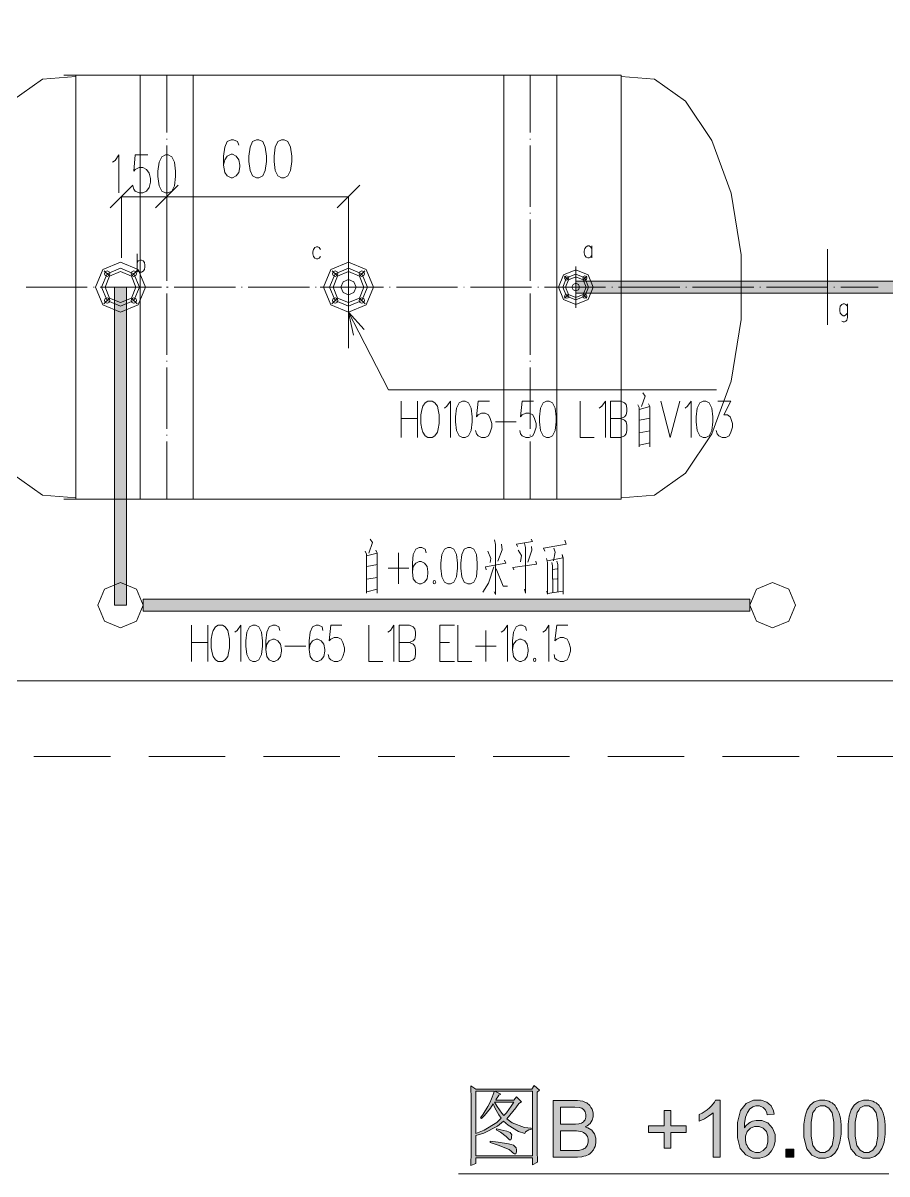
# Model space of a CAD drawing. Header units: millimetres. Extents: x 210 to 63265, y -7201 to 22496.
# Drawn here: x 49892 to 52743, y 7695 to 11495 of the extents above; entities that cross this region are included whole.
import ezdxf

# ---------------------------------------------------------------- set-up
doc = ezdxf.new("R2010")
doc.units = ezdxf.units.MM

msp = doc.modelspace()

# ---------------------------------------------------------------- hatches: boundary and pattern name
h = msp.add_hatch(color=0)
h.dxf.hatch_style = 2
h.paths.add_polyline_path([(51716.2, 10603.2), (51716.2, 10643.3), (53565.8, 10643.3), (53565.8, 10603.2)])
h = msp.add_hatch(color=0)
h.dxf.hatch_style = 2
h.paths.add_polyline_path([(50193.8, 10623.2), (50233.7, 10623.2), (50233.7, 9573.3), (50193.8, 9573.3)])
h = msp.add_hatch(color=0)
h.dxf.hatch_style = 2
h.paths.add_polyline_path([(52291.2, 9593.3), (52291.2, 9553.3), (50288.8, 9553.3), (50288.8, 9593.3)])
h = msp.add_hatch(color=0)
h.paths.add_polyline_path([(51589, 7965.2), (51589, 7775.8), (51589, 7764.3), (51589.5, 7743.8), (51590.1, 7734.6), (51573.1, 7725.5), (51573.1, 7748.4), (51386.9, 7748.4), (51386.9, 7730), (51369.7, 7723.2), (51370.2, 7734.6), (51370.8, 7758.1), (51370.8, 7770.1), (51370.8, 7942.5), (51370.8, 7952.2), (51370.2, 7974), (51369.7, 7986), (51386.9, 7975.6), (51570.8, 7975.6), (51578.8, 7987.1), (51597.1, 7972.2)])
h.paths.add_polyline_path([(51386.9, 7755.2), (51573.1, 7755.2), (51573.1, 7968.8), (51449.7, 7968.8), (51469, 7958.6), (51462.2, 7955), (51458.8, 7950), (51453.6, 7942), (51452, 7939.1), (51512.4, 7939.1), (51520.5, 7949.3), (51537.7, 7933.4), (51528.5, 7927.7), (51518.7, 7913.9), (51498.7, 7888.9), (51488.5, 7877.4), (51506.2, 7864.3), (51546.8, 7849), (51569.5, 7846.6), (51569.5, 7842), (51561.1, 7841.4), (51550.2, 7834.6), (51547.9, 7828.4), (51527.8, 7835.7), (51493.1, 7856.3), (51478.3, 7869.4), (51458.2, 7853.4), (51412.4, 7830), (51386.9, 7822.7)])
h.paths.add_polyline_path([(51386.9, 7968.8), (51386.9, 7828.4), (51413.7, 7839.7), (51455.4, 7865.4), (51470.2, 7879.7), (51462.7, 7889.9), (51449.7, 7913.4), (51443.9, 7926.6), (51434.8, 7912.3), (51415.3, 7888.3), (51405.1, 7878.7), (51401.7, 7880.8), (51410.8, 7892.8), (51426.2, 7917.7), (51432.5, 7930.5), (51438.7, 7943.4), (51446.3, 7962.6), (51447.3, 7968.8)])
h.paths.add_polyline_path([(51448.4, 7932.3), (51456.5, 7918), (51471.8, 7895.6), (51479.4, 7887.8), (51487.4, 7896.9), (51503.3, 7919.1), (51511.4, 7932.3)])
h = msp.add_hatch(color=0)
h.paths.add_polyline_path([(51641.2, 7750.6), (51641.2, 7938), (51711.6, 7938), (51722.5, 7938), (51739.6, 7935.2), (51746.1, 7932.3), (51752.7, 7929.5), (51762.7, 7920.7), (51766.5, 7914.8), (51770.2, 7908.9), (51773.8, 7896.5), (51773.8, 7890.1), (51773.8, 7884), (51770.6, 7872.7), (51767.4, 7867.4), (51764, 7862.2), (51754.3, 7853.6), (51747.7, 7850.4), (51756.1, 7847.9), (51769.2, 7839.3), (51773.6, 7833.4), (51778.3, 7827.3), (51782.8, 7813.2), (51782.8, 7804.9), (51782.8, 7798.3), (51780.1, 7786.2), (51777.2, 7780.4), (51774.5, 7774.7), (51767.5, 7766.1), (51763.4, 7762.9), (51759.5, 7759.9), (51749.1, 7755.2), (51743, 7753.8), (51736.8, 7752.2), (51721.8, 7750.6), (51712.8, 7750.6)])
h.paths.add_polyline_path([(51665.9, 7772.7), (51712.8, 7772.7), (51718.9, 7772.7), (51727.3, 7773.1), (51729.8, 7773.6), (51734.1, 7774.4), (51741.3, 7776.9), (51744.1, 7778.7), (51747, 7780.4), (51751.8, 7785.8), (51753.6, 7789.2), (51755.4, 7792.6), (51757.4, 7800.5), (51757.4, 7804.9), (51757.4, 7810.1), (51754.7, 7819.3), (51752, 7823.2), (51749.1, 7827.1), (51741.8, 7832.5), (51737, 7834.1), (51732.1, 7835.7), (51718.4, 7837.2), (51709.4, 7837.2), (51665.9, 7837.2)])
h.paths.add_polyline_path([(51665.9, 7859.3), (51706.7, 7859.3), (51715, 7859.3), (51726.8, 7860.4), (51730.3, 7861.5), (51735.2, 7862.9), (51742.3, 7867.6), (51744.6, 7870.8), (51747, 7874.2), (51749.5, 7882.2), (51749.5, 7887.2), (51749.5, 7891.9), (51747.2, 7900.1), (51745, 7903.7), (51742.7, 7907.1), (51736.2, 7912.1), (51732.1, 7913.4), (51728, 7914.6), (51713.7, 7915.9), (51703.5, 7915.9), (51665.9, 7915.9)])
h = msp.add_hatch(color=0)
h.dxf.hatch_style = 2
h.paths.add_polyline_path([(52007.8, 7780.8), (52007.8, 7832.1), (51956.8, 7832.1), (51956.8, 7853.8), (52007.8, 7853.8), (52007.8, 7904.8), (52029.6, 7904.8), (52029.6, 7853.8), (52080.6, 7853.8), (52080.6, 7832.1), (52029.6, 7832.1), (52029.6, 7780.8)])
h = msp.add_hatch(color=0)
h.dxf.hatch_style = 2
h.paths.add_polyline_path([(52192.4, 7750.6), (52169.3, 7750.6), (52169.3, 7897.3), (52165.2, 7893.3), (52154.3, 7885.5), (52147.7, 7881.3), (52140.9, 7877.4), (52128.9, 7871.5), (52123.5, 7869.5), (52123.5, 7891.7), (52133.2, 7896.4), (52150, 7907.3), (52157.2, 7913.7), (52164.3, 7920.2), (52174.5, 7932.7), (52177.6, 7938.8), (52192.4, 7938.8)])
h = msp.add_hatch(color=0)
h.paths.add_polyline_path([(52370.8, 7892.1), (52347.9, 7890.3), (52346.4, 7897.1), (52342, 7906.9), (52339.1, 7910), (52334.5, 7915), (52323, 7919.8), (52316.2, 7919.8), (52310.7, 7919.8), (52300.8, 7916.8), (52296.7, 7913.7), (52291.3, 7909.8), (52282.8, 7898.3), (52279.5, 7890.6), (52276.5, 7883.1), (52273.3, 7861.5), (52273.1, 7847.3), (52277.2, 7853.6), (52287.4, 7863.1), (52293.5, 7866.1), (52299.4, 7869.2), (52312.1, 7872.2), (52318.7, 7872.2), (52330.2, 7872.2), (52349.8, 7863.8), (52357.9, 7855.4), (52366.1, 7846.8), (52374.2, 7825), (52374.2, 7811.6), (52374.2, 7802.6), (52370.4, 7786.3), (52366.5, 7778.7), (52362.7, 7771.1), (52352.2, 7759.5), (52345.6, 7755.4), (52338.9, 7751.5), (52323.9, 7747.3), (52315.3, 7747.3), (52301, 7747.3), (52277.6, 7757.9), (52268.4, 7768.6), (52259.3, 7779.2), (52250.2, 7814.1), (52250.2, 7838.4), (52250.2, 7865.4), (52260.2, 7905), (52270.2, 7917.3), (52279, 7928), (52302.6, 7938.8), (52317.5, 7938.8), (52328.6, 7938.8), (52346.8, 7932.7), (52353.8, 7926.4), (52360.9, 7920.2), (52369.3, 7903.2)])
h.paths.add_polyline_path([(52276.7, 7811.4), (52276.7, 7805.5), (52279.2, 7794), (52281.7, 7788.7), (52284.2, 7783.1), (52291.3, 7774.9), (52295.8, 7772), (52300.3, 7769.2), (52310, 7766.3), (52315, 7766.3), (52322.3, 7766.3), (52334.8, 7772.2), (52340, 7778.1), (52345.4, 7784), (52350.6, 7799.9), (52350.6, 7810.1), (52350.6, 7819.8), (52345.4, 7835.2), (52340.2, 7840.7), (52335, 7846.5), (52321.9, 7852), (52314.1, 7852), (52306.2, 7852), (52293, 7846.5), (52287.6, 7840.7), (52282, 7835.2), (52276.7, 7820.5)])
h = msp.add_hatch(color=0)
h.paths.add_polyline_path([(52469.5, 7843.1), (52469.5, 7859.7), (52472.9, 7886.5), (52476.3, 7896.5), (52479.9, 7906.7), (52489.9, 7922.5), (52496.7, 7927.8), (52503.5, 7933.4), (52520.3, 7938.8), (52530.5, 7938.8), (52538.2, 7938.8), (52551.5, 7935.7), (52557, 7932.7), (52562.7, 7929.6), (52572.2, 7920.9), (52575.8, 7915.1), (52579.5, 7909.4), (52585.3, 7895.6), (52587.4, 7887.4), (52589.6, 7879.2), (52591.7, 7857), (52591.7, 7843.1), (52591.7, 7826.6), (52588.3, 7799.9), (52584.9, 7789.7), (52581.5, 7779.5), (52571.3, 7764), (52564.7, 7758.4), (52557.9, 7752.9), (52540.9, 7747.3), (52530.5, 7747.3), (52517.1, 7747.3), (52495.8, 7757), (52488.1, 7766.7), (52478.8, 7778.5), (52469.5, 7816.6)])
h.paths.add_polyline_path([(52493.1, 7843.1), (52493.1, 7820), (52498.5, 7789.2), (52504.1, 7781.5), (52509.4, 7774), (52522.7, 7766.3), (52530.5, 7766.3), (52538.6, 7766.3), (52551.8, 7774), (52557.2, 7781.7), (52562.6, 7789.2), (52567.9, 7820), (52567.9, 7843.1), (52567.9, 7866.1), (52562.6, 7896.9), (52557.2, 7904.4), (52551.8, 7912.1), (52538.4, 7919.6), (52530.3, 7919.6), (52522.5, 7919.6), (52509.8, 7913), (52504.9, 7906.2), (52499, 7897.8), (52493.1, 7866.1)])
h = msp.add_hatch(color=0)
h.paths.add_polyline_path([(52615.1, 7843.1), (52615.1, 7859.7), (52618.5, 7886.5), (52621.9, 7896.5), (52625.3, 7906.7), (52635.5, 7922.5), (52642.2, 7927.8), (52649, 7933.4), (52666, 7938.8), (52676.1, 7938.8), (52683.7, 7938.8), (52696.9, 7935.7), (52702.6, 7932.7), (52708.3, 7929.6), (52717.7, 7920.9), (52721.4, 7915.1), (52725, 7909.4), (52730.7, 7895.6), (52732.9, 7887.4), (52735, 7879.2), (52737.2, 7857), (52737.2, 7843.1), (52737.2, 7826.6), (52733.8, 7799.9), (52730.4, 7789.7), (52727, 7779.5), (52716.8, 7764), (52710.1, 7758.4), (52703.3, 7752.9), (52686.3, 7747.3), (52676.1, 7747.3), (52662.6, 7747.3), (52641.3, 7757), (52633.6, 7766.7), (52624.3, 7778.5), (52615.1, 7816.6)])
h.paths.add_polyline_path([(52638.8, 7843.1), (52638.8, 7820), (52644.1, 7789.2), (52649.5, 7781.5), (52654.9, 7774), (52668.1, 7766.3), (52676.1, 7766.3), (52684, 7766.3), (52697.3, 7774), (52702.6, 7781.7), (52708.2, 7789.2), (52713.5, 7820), (52713.5, 7843.1), (52713.5, 7866.1), (52708.2, 7896.9), (52702.8, 7904.4), (52697.3, 7912.1), (52683.8, 7919.6), (52675.8, 7919.6), (52667.9, 7919.6), (52655.2, 7913), (52650.6, 7906.2), (52644.7, 7897.8), (52638.8, 7866.1)])
h = msp.add_hatch(color=0)
h.dxf.hatch_style = 2
h.paths.add_polyline_path([(51455.4, 7844.3), (51469, 7841.4), (51488.5, 7836.3), (51494.2, 7833.9), (51499.9, 7831.8), (51505.1, 7824.1), (51504.4, 7818.5), (51503.9, 7813.2), (51501.5, 7807.8), (51499.9, 7807.8), (51498.1, 7807.8), (51494.2, 7810.7), (51491.9, 7813.5), (51486.1, 7819.1), (51467.4, 7832.9), (51454.1, 7840.9)])
h = msp.add_hatch(color=0)
h.dxf.hatch_style = 2
h.paths.add_polyline_path([(51433.6, 7803.2), (51459.9, 7800.3), (51494.6, 7794.9), (51502.8, 7792.2), (51511, 7789.7), (51520, 7781), (51520.5, 7774.5), (51521, 7768.3), (51518.7, 7762), (51515.8, 7762), (51514.2, 7762), (51508.5, 7765.4), (51504.4, 7768.8), (51496, 7775.8), (51460.6, 7790.6), (51433.6, 7798.5)])
h = msp.add_hatch(color=0)
h.dxf.hatch_style = 2
h.paths.add_polyline_path([(52409.8, 7750.6), (52409.8, 7776.9), (52436.1, 7776.9), (52436.1, 7750.6)])

# ---------------------------------------------------------------- linework, layer by layer
at = {"color": 0, "lineweight": 0}
for points in [[(53166.1, 11923.1), (48766.6, 11923.1), (48766.6, 9323.4), (53166.1, 9323.4)], [(50662.2, 11109.3), (50649.6, 11103.4), (50641.4, 11085.5), (50637.1, 11055.8), (50637.1, 11037.9), (50641.4, 11008.2), (50649.6, 10990.3), (50662.2, 10984.4), (50670.6, 10984.4), (50683.1, 10990.3), (50691.3, 11008.2), (50695.4, 11037.9), (50695.4, 11055.8), (50691.3, 11085.5), (50683.1, 11103.4), (50670.6, 11109.3)], [(50745.5, 11109.3), (50733, 11103.4), (50724.6, 11085.5), (50720.5, 11055.8), (50720.5, 11037.9), (50724.6, 11008.2), (50733, 10990.3), (50745.5, 10984.4), (50753.8, 10984.4), (50766.3, 10990.3), (50774.7, 11008.2), (50778.8, 11037.9), (50778.8, 11055.8), (50774.7, 11085.5), (50766.3, 11103.4), (50753.8, 11109.3)], [(50362.3, 11059.4), (50349.8, 11053.5), (50341.6, 11035.6), (50337.5, 11005.7), (50337.5, 10988), (50341.6, 10958.1), (50349.8, 10940.2), (50362.3, 10934.3), (50370.7, 10934.3), (50383.3, 10940.2), (50391.5, 10958.1), (50395.8, 10988), (50395.8, 11005.7), (50391.5, 11035.6), (50383.3, 11053.5), (50370.7, 11059.4)], [(50131.2, 10623.2), (50155.4, 10681.6), (50213.7, 10705.7), (50272, 10681.6), (50296.3, 10623.2), (50272, 10564.9), (50213.7, 10540.8), (50155.4, 10564.9)], [(50151.2, 10623.2), (50169.5, 10667.4), (50213.7, 10685.7), (50257.9, 10667.4), (50276.3, 10623.2), (50257.9, 10579), (50213.7, 10560.6), (50169.5, 10579)], [(50883.8, 10623.2), (50908, 10681.6), (50966.3, 10705.7), (51024.6, 10681.6), (51048.8, 10623.2), (51024.6, 10564.9), (50966.3, 10540.8), (50908, 10564.9)], [(50903.9, 10623.2), (50922.1, 10667.4), (50966.3, 10685.7), (51010.5, 10667.4), (51028.9, 10623.2), (51010.5, 10579), (50966.3, 10560.6), (50922.1, 10579)], [(51658.8, 10623.2), (51675.6, 10663.8), (51716.2, 10680.7), (51757, 10663.8), (51773.8, 10623.2), (51757, 10582.6), (51716.2, 10565.6), (51675.6, 10582.6)], [(50160.5, 10667.4), (50163.2, 10673.7), (50169.5, 10676.4), (50175.9, 10673.7), (50178.6, 10667.4), (50175.9, 10661), (50169.5, 10658.3), (50163.2, 10661)], [(50162.7, 10623.2), (50177.7, 10659.2), (50213.7, 10674.2), (50249.8, 10659.2), (50264.7, 10623.2), (50249.8, 10587.1), (50213.7, 10572.3), (50177.7, 10587.1)], [(50248.9, 10667.4), (50251.6, 10673.7), (50257.9, 10676.4), (50264.3, 10673.7), (50267, 10667.4), (50264.3, 10661), (50257.9, 10658.3), (50251.6, 10661)], [(50913.2, 10667.4), (50915.8, 10673.7), (50922.1, 10676.4), (50928.5, 10673.7), (50931.2, 10667.4), (50928.5, 10661), (50922.1, 10658.3), (50915.8, 10661)], [(50915.3, 10623.2), (50930.3, 10659.2), (50966.3, 10674.2), (51002.4, 10659.2), (51017.3, 10623.2), (51002.4, 10587.1), (50966.3, 10572.3), (50930.3, 10587.1)], [(50941.4, 10623.2), (50948.6, 10640.9), (50966.3, 10648.3), (50984, 10640.9), (50991.3, 10623.2), (50984, 10605.5), (50966.3, 10598.2), (50948.6, 10605.5)], [(51001.5, 10667.4), (51004.2, 10673.7), (51010.5, 10676.4), (51016.9, 10673.7), (51019.6, 10667.4), (51016.9, 10661), (51010.5, 10658.3), (51004.2, 10661)], [(51673.8, 10623.2), (51686.2, 10653.3), (51716.2, 10665.6), (51746.3, 10653.3), (51758.8, 10623.2), (51746.3, 10593.2), (51716.2, 10580.7), (51686.2, 10593.2)], [(51679.2, 10653.3), (51681.3, 10658.1), (51686.2, 10660.3), (51691.2, 10658.1), (51693.1, 10653.3), (51691.2, 10648.3), (51686.2, 10646.3), (51681.3, 10648.3)], [(51682.2, 10623.2), (51692.2, 10647.2), (51716.2, 10657.2), (51740.4, 10647.2), (51750.2, 10623.2), (51740.4, 10599.1), (51716.2, 10589.2), (51692.2, 10599.1)], [(51716.2, 10603.2), (51716.2, 10643.3), (53565.8, 10643.3), (53565.8, 10603.2)], [(51739.3, 10653.3), (51741.4, 10658.1), (51746.3, 10660.3), (51751.3, 10658.1), (51753.2, 10653.3), (51751.3, 10648.3), (51746.3, 10646.3), (51741.4, 10648.3)], [(50193.8, 10623.2), (50233.7, 10623.2), (50233.7, 9573.3), (50193.8, 9573.3)], [(51703.7, 10623.2), (51707.4, 10632), (51716.2, 10635.8), (51725.2, 10632), (51728.7, 10623.2), (51725.2, 10614.3), (51716.2, 10610.7), (51707.4, 10614.3)], [(50160.5, 10579), (50163.2, 10585.3), (50169.5, 10588), (50175.9, 10585.3), (50178.6, 10579), (50175.9, 10572.6), (50169.5, 10569.9), (50163.2, 10572.6)], [(50248.9, 10579), (50251.6, 10585.3), (50257.9, 10588), (50264.3, 10585.3), (50267, 10579), (50264.3, 10572.6), (50257.9, 10569.9), (50251.6, 10572.6)], [(50913.2, 10579), (50915.8, 10585.3), (50922.1, 10588), (50928.5, 10585.3), (50931.2, 10579), (50928.5, 10572.6), (50922.1, 10569.9), (50915.8, 10572.6)], [(51001.5, 10579), (51004.2, 10585.3), (51010.5, 10588), (51016.9, 10585.3), (51019.6, 10579), (51016.9, 10572.6), (51010.5, 10569.9), (51004.2, 10572.6)], [(51679.2, 10593.2), (51681.3, 10598), (51686.2, 10600.2), (51691.2, 10598), (51693.1, 10593.2), (51691.2, 10588.2), (51686.2, 10586.2), (51681.3, 10588.2)], [(51739.3, 10593.2), (51741.4, 10598), (51746.3, 10600.2), (51751.3, 10598), (51753.2, 10593.2), (51751.3, 10588.2), (51746.3, 10586.2), (51741.4, 10588.2)], [(51205.5, 10172.4), (51205.5, 10201), (51208.3, 10218.2), (51211.2, 10229.7), (51219.8, 10241.1), (51228.4, 10246.8), (51242.7, 10246.8), (51251.3, 10241.1), (51259.8, 10229.7), (51262.7, 10218.2), (51265.6, 10201), (51265.6, 10172.4), (51262.7, 10155.4), (51259.8, 10144), (51251.3, 10132.5), (51242.7, 10126.8), (51228.4, 10126.8), (51219.8, 10132.5), (51211.2, 10144), (51208.3, 10155.4)], [(51319.8, 10178.1), (51319.8, 10195.3), (51322.6, 10223.9), (51331.2, 10241.1), (51342.7, 10246.8), (51351.3, 10246.8), (51362.7, 10241.1), (51371.3, 10223.9), (51374.2, 10195.3), (51374.2, 10178.1), (51371.3, 10149.7), (51362.7, 10132.5), (51351.3, 10126.8), (51342.7, 10126.8), (51331.2, 10132.5), (51322.6, 10149.7)], [(51596.9, 10178.1), (51596.9, 10195.3), (51599.7, 10223.9), (51608.3, 10241.1), (51619.8, 10246.8), (51628.4, 10246.8), (51639.8, 10241.1), (51648.4, 10223.9), (51651.3, 10195.3), (51651.3, 10178.1), (51648.4, 10149.7), (51639.8, 10132.5), (51628.4, 10126.8), (51619.8, 10126.8), (51608.3, 10132.5), (51599.7, 10149.7)], [(52114.1, 10178.1), (52114.1, 10195.3), (52116.9, 10223.9), (52125.5, 10241.1), (52137, 10246.8), (52145.4, 10246.8), (52156.8, 10241.1), (52165.4, 10223.9), (52168.3, 10195.3), (52168.3, 10178.1), (52165.4, 10149.7), (52156.8, 10132.5), (52145.4, 10126.8), (52137, 10126.8), (52125.5, 10132.5), (52116.9, 10149.7)], [(51271.3, 9694.8), (51271.3, 9711.8), (51274.2, 9740.4), (51282.7, 9757.6), (51294.2, 9763.3), (51302.8, 9763.3), (51314.1, 9757.6), (51322.6, 9740.4), (51325.5, 9711.8), (51325.5, 9694.8), (51322.6, 9666.2), (51314.1, 9649), (51302.8, 9643.3), (51294.2, 9643.3), (51282.7, 9649), (51274.2, 9666.2)], [(51337, 9694.8), (51337, 9711.8), (51339.8, 9740.4), (51348.4, 9757.6), (51359.9, 9763.3), (51368.4, 9763.3), (51379.9, 9757.6), (51388.5, 9740.4), (51391.3, 9711.8), (51391.3, 9694.8), (51388.5, 9666.2), (51379.9, 9649), (51368.4, 9643.3), (51359.9, 9643.3), (51348.4, 9649), (51339.8, 9666.2)], [(51245.5, 9649), (51247.3, 9644.9), (51249.8, 9643.3), (51252.5, 9644.9), (51254.1, 9649), (51252.5, 9653.3), (51249.8, 9654.9), (51247.3, 9653.3)], [(50138.7, 9573.3), (50160.7, 9626.3), (50213.7, 9648.3), (50266.8, 9626.3), (50288.8, 9573.3), (50266.8, 9520.2), (50213.7, 9498.4), (50160.7, 9520.2)], [(52291.2, 9573.3), (52313.2, 9626.3), (52366.1, 9648.3), (52419.3, 9626.3), (52441.3, 9573.3), (52419.3, 9520.2), (52366.1, 9498.4), (52313.2, 9520.2)], [(52291.2, 9593.3), (52291.2, 9553.3), (50288.8, 9553.3), (50288.8, 9593.3)], [(50513.5, 9432.5), (50513.5, 9461.1), (50516.4, 9478.3), (50519.2, 9489.8), (50527.8, 9501.2), (50536.4, 9506.9), (50550.7, 9506.9), (50559.1, 9501.2), (50567.7, 9489.8), (50570.6, 9478.3), (50573.4, 9461.1), (50573.4, 9432.5), (50570.6, 9415.5), (50567.7, 9404.1), (50559.1, 9392.6), (50550.7, 9386.9), (50536.4, 9386.9), (50527.8, 9392.6), (50519.2, 9404.1), (50516.4, 9415.5)], [(50627.8, 9438.2), (50627.8, 9455.4), (50630.7, 9484), (50639.3, 9501.2), (50650.7, 9506.9), (50659.1, 9506.9), (50670.6, 9501.2), (50679.2, 9484), (50682, 9455.4), (50682, 9438.2), (50679.2, 9409.8), (50670.6, 9392.6), (50659.1, 9386.9), (50650.7, 9386.9), (50639.3, 9392.6), (50630.7, 9409.8)], [(51576.3, 9392.6), (51577.9, 9388.3), (51580.6, 9386.7), (51583.1, 9388.3), (51584.9, 9392.6), (51583.1, 9396.7), (51580.6, 9398.4), (51577.9, 9396.7)], [(51589, 7965.2), (51589, 7775.8), (51589, 7764.3), (51589.5, 7743.8), (51590.1, 7734.6), (51573.1, 7725.5), (51573.1, 7748.4), (51386.9, 7748.4), (51386.9, 7730), (51369.7, 7723.2), (51370.2, 7734.6), (51370.8, 7758.1), (51370.8, 7770.1), (51370.8, 7942.5), (51370.8, 7952.2), (51370.2, 7974), (51369.7, 7986), (51386.9, 7975.6), (51570.8, 7975.6), (51578.8, 7987.1), (51597.1, 7972.2)], [(51386.9, 7755.2), (51573.1, 7755.2), (51573.1, 7968.8), (51449.7, 7968.8), (51469, 7958.6), (51462.2, 7955), (51458.8, 7950), (51453.6, 7942), (51452, 7939.1), (51512.4, 7939.1), (51520.5, 7949.3), (51537.7, 7933.4), (51528.5, 7927.7), (51518.7, 7913.9), (51498.7, 7888.9), (51488.5, 7877.4), (51506.2, 7864.3), (51546.8, 7849), (51569.5, 7846.6), (51569.5, 7842), (51561.1, 7841.4), (51550.2, 7834.6), (51547.9, 7828.4), (51527.8, 7835.7), (51493.1, 7856.3), (51478.3, 7869.4), (51458.2, 7853.4), (51412.4, 7830), (51386.9, 7822.7)], [(51386.9, 7968.8), (51386.9, 7828.4), (51413.7, 7839.7), (51455.4, 7865.4), (51470.2, 7879.7), (51462.7, 7889.9), (51449.7, 7913.4), (51443.9, 7926.6), (51434.8, 7912.3), (51415.3, 7888.3), (51405.1, 7878.7), (51401.7, 7880.8), (51410.8, 7892.8), (51426.2, 7917.7), (51432.5, 7930.5), (51438.7, 7943.4), (51446.3, 7962.6), (51447.3, 7968.8)], [(51448.4, 7932.3), (51456.5, 7918), (51471.8, 7895.6), (51479.4, 7887.8), (51487.4, 7896.9), (51503.3, 7919.1), (51511.4, 7932.3)], [(51641.2, 7750.6), (51641.2, 7938), (51711.6, 7938), (51722.5, 7938), (51739.6, 7935.2), (51746.1, 7932.3), (51752.7, 7929.5), (51762.7, 7920.7), (51766.5, 7914.8), (51770.2, 7908.9), (51773.8, 7896.5), (51773.8, 7890.1), (51773.8, 7884), (51770.6, 7872.7), (51767.4, 7867.4), (51764, 7862.2), (51754.3, 7853.6), (51747.7, 7850.4), (51756.1, 7847.9), (51769.2, 7839.3), (51773.6, 7833.4), (51778.3, 7827.3), (51782.8, 7813.2), (51782.8, 7804.9), (51782.8, 7798.3), (51780.1, 7786.2), (51777.2, 7780.4), (51774.5, 7774.7), (51767.5, 7766.1), (51763.4, 7762.9), (51759.5, 7759.9), (51749.1, 7755.2), (51743, 7753.8), (51736.8, 7752.2), (51721.8, 7750.6), (51712.8, 7750.6)], [(51665.9, 7859.3), (51706.7, 7859.3), (51715, 7859.3), (51726.8, 7860.4), (51730.3, 7861.5), (51735.2, 7862.9), (51742.3, 7867.6), (51744.6, 7870.8), (51747, 7874.2), (51749.5, 7882.2), (51749.5, 7887.2), (51749.5, 7891.9), (51747.2, 7900.1), (51745, 7903.7), (51742.7, 7907.1), (51736.2, 7912.1), (51732.1, 7913.4), (51728, 7914.6), (51713.7, 7915.9), (51703.5, 7915.9), (51665.9, 7915.9)], [(52007.8, 7780.8), (52007.8, 7832.1), (51956.8, 7832.1), (51956.8, 7853.8), (52007.8, 7853.8), (52007.8, 7904.8), (52029.6, 7904.8), (52029.6, 7853.8), (52080.6, 7853.8), (52080.6, 7832.1), (52029.6, 7832.1), (52029.6, 7780.8)], [(52192.4, 7750.6), (52169.3, 7750.6), (52169.3, 7897.3), (52165.2, 7893.3), (52154.3, 7885.5), (52147.7, 7881.3), (52140.9, 7877.4), (52128.9, 7871.5), (52123.5, 7869.5), (52123.5, 7891.7), (52133.2, 7896.4), (52150, 7907.3), (52157.2, 7913.7), (52164.3, 7920.2), (52174.5, 7932.7), (52177.6, 7938.8), (52192.4, 7938.8)], [(52370.8, 7892.1), (52347.9, 7890.3), (52346.4, 7897.1), (52342, 7906.9), (52339.1, 7910), (52334.5, 7915), (52323, 7919.8), (52316.2, 7919.8), (52310.7, 7919.8), (52300.8, 7916.8), (52296.7, 7913.7), (52291.3, 7909.8), (52282.8, 7898.3), (52279.5, 7890.6), (52276.5, 7883.1), (52273.3, 7861.5), (52273.1, 7847.3), (52277.2, 7853.6), (52287.4, 7863.1), (52293.5, 7866.1), (52299.4, 7869.2), (52312.1, 7872.2), (52318.7, 7872.2), (52330.2, 7872.2), (52349.8, 7863.8), (52357.9, 7855.4), (52366.1, 7846.8), (52374.2, 7825), (52374.2, 7811.6), (52374.2, 7802.6), (52370.4, 7786.3), (52366.5, 7778.7), (52362.7, 7771.1), (52352.2, 7759.5), (52345.6, 7755.4), (52338.9, 7751.5), (52323.9, 7747.3), (52315.3, 7747.3), (52301, 7747.3), (52277.6, 7757.9), (52268.4, 7768.6), (52259.3, 7779.2), (52250.2, 7814.1), (52250.2, 7838.4), (52250.2, 7865.4), (52260.2, 7905), (52270.2, 7917.3), (52279, 7928), (52302.6, 7938.8), (52317.5, 7938.8), (52328.6, 7938.8), (52346.8, 7932.7), (52353.8, 7926.4), (52360.9, 7920.2), (52369.3, 7903.2)], [(52469.5, 7843.1), (52469.5, 7859.7), (52472.9, 7886.5), (52476.3, 7896.5), (52479.9, 7906.7), (52489.9, 7922.5), (52496.7, 7927.8), (52503.5, 7933.4), (52520.3, 7938.8), (52530.5, 7938.8), (52538.2, 7938.8), (52551.5, 7935.7), (52557, 7932.7), (52562.7, 7929.6), (52572.2, 7920.9), (52575.8, 7915.1), (52579.5, 7909.4), (52585.3, 7895.6), (52587.4, 7887.4), (52589.6, 7879.2), (52591.7, 7857), (52591.7, 7843.1), (52591.7, 7826.6), (52588.3, 7799.9), (52584.9, 7789.7), (52581.5, 7779.5), (52571.3, 7764), (52564.7, 7758.4), (52557.9, 7752.9), (52540.9, 7747.3), (52530.5, 7747.3), (52517.1, 7747.3), (52495.8, 7757), (52488.1, 7766.7), (52478.8, 7778.5), (52469.5, 7816.6)], [(52493.1, 7843.1), (52493.1, 7820), (52498.5, 7789.2), (52504.1, 7781.5), (52509.4, 7774), (52522.7, 7766.3), (52530.5, 7766.3), (52538.6, 7766.3), (52551.8, 7774), (52557.2, 7781.7), (52562.6, 7789.2), (52567.9, 7820), (52567.9, 7843.1), (52567.9, 7866.1), (52562.6, 7896.9), (52557.2, 7904.4), (52551.8, 7912.1), (52538.4, 7919.6), (52530.3, 7919.6), (52522.5, 7919.6), (52509.8, 7913), (52504.9, 7906.2), (52499, 7897.8), (52493.1, 7866.1)], [(52615.1, 7843.1), (52615.1, 7859.7), (52618.5, 7886.5), (52621.9, 7896.5), (52625.3, 7906.7), (52635.5, 7922.5), (52642.2, 7927.8), (52649, 7933.4), (52666, 7938.8), (52676.1, 7938.8), (52683.7, 7938.8), (52696.9, 7935.7), (52702.6, 7932.7), (52708.3, 7929.6), (52717.7, 7920.9), (52721.4, 7915.1), (52725, 7909.4), (52730.7, 7895.6), (52732.9, 7887.4), (52735, 7879.2), (52737.2, 7857), (52737.2, 7843.1), (52737.2, 7826.6), (52733.8, 7799.9), (52730.4, 7789.7), (52727, 7779.5), (52716.8, 7764), (52710.1, 7758.4), (52703.3, 7752.9), (52686.3, 7747.3), (52676.1, 7747.3), (52662.6, 7747.3), (52641.3, 7757), (52633.6, 7766.7), (52624.3, 7778.5), (52615.1, 7816.6)], [(52638.8, 7843.1), (52638.8, 7820), (52644.1, 7789.2), (52649.5, 7781.5), (52654.9, 7774), (52668.1, 7766.3), (52676.1, 7766.3), (52684, 7766.3), (52697.3, 7774), (52702.6, 7781.7), (52708.2, 7789.2), (52713.5, 7820), (52713.5, 7843.1), (52713.5, 7866.1), (52708.2, 7896.9), (52702.8, 7904.4), (52697.3, 7912.1), (52683.8, 7919.6), (52675.8, 7919.6), (52667.9, 7919.6), (52655.2, 7913), (52650.6, 7906.2), (52644.7, 7897.8), (52638.8, 7866.1)], [(51455.4, 7844.3), (51469, 7841.4), (51488.5, 7836.3), (51494.2, 7833.9), (51499.9, 7831.8), (51505.1, 7824.1), (51504.4, 7818.5), (51503.9, 7813.2), (51501.5, 7807.8), (51499.9, 7807.8), (51498.1, 7807.8), (51494.2, 7810.7), (51491.9, 7813.5), (51486.1, 7819.1), (51467.4, 7832.9), (51454.1, 7840.9)], [(51665.9, 7772.7), (51712.8, 7772.7), (51718.9, 7772.7), (51727.3, 7773.1), (51729.8, 7773.6), (51734.1, 7774.4), (51741.3, 7776.9), (51744.1, 7778.7), (51747, 7780.4), (51751.8, 7785.8), (51753.6, 7789.2), (51755.4, 7792.6), (51757.4, 7800.5), (51757.4, 7804.9), (51757.4, 7810.1), (51754.7, 7819.3), (51752, 7823.2), (51749.1, 7827.1), (51741.8, 7832.5), (51737, 7834.1), (51732.1, 7835.7), (51718.4, 7837.2), (51709.4, 7837.2), (51665.9, 7837.2)], [(52276.7, 7811.4), (52276.7, 7805.5), (52279.2, 7794), (52281.7, 7788.7), (52284.2, 7783.1), (52291.3, 7774.9), (52295.8, 7772), (52300.3, 7769.2), (52310, 7766.3), (52315, 7766.3), (52322.3, 7766.3), (52334.8, 7772.2), (52340, 7778.1), (52345.4, 7784), (52350.6, 7799.9), (52350.6, 7810.1), (52350.6, 7819.8), (52345.4, 7835.2), (52340.2, 7840.7), (52335, 7846.5), (52321.9, 7852), (52314.1, 7852), (52306.2, 7852), (52293, 7846.5), (52287.6, 7840.7), (52282, 7835.2), (52276.7, 7820.5)], [(51433.6, 7803.2), (51459.9, 7800.3), (51494.6, 7794.9), (51502.8, 7792.2), (51511, 7789.7), (51520, 7781), (51520.5, 7774.5), (51521, 7768.3), (51518.7, 7762), (51515.8, 7762), (51514.2, 7762), (51508.5, 7765.4), (51504.4, 7768.8), (51496, 7775.8), (51460.6, 7790.6), (51433.6, 7798.5)], [(52409.8, 7750.6), (52409.8, 7776.9), (52436.1, 7776.9), (52436.1, 7750.6)]]:
    msp.add_lwpolyline(points, close=True, dxfattribs=at)
for points in [[(50066.5, 9927.5), (49956.8, 9936.5), (49853.7, 10009.1), (49766.6, 10138.6), (49703.7, 10313.2), (49670.6, 10516.6), (49670.6, 10729.9), (49703.7, 10933.1), (49766.6, 11107.7), (49853.7, 11237.4), (49956.8, 11310), (50066.5, 11318.8)], [(51866.3, 11323.1), (50026.4, 11323.1)], [(50066.5, 11323.1), (50066.5, 9923.2)], [(50279, 11323.1), (50279, 9923.2)], [(50366.5, 11133.3), (50366.5, 11323.1)], [(50453.9, 11323.1), (50453.9, 9923.2)], [(51478.8, 11323.1), (51478.8, 9923.2)], [(51566.3, 11133.3), (51566.3, 11323.1)], [(51653.8, 11323.1), (51653.8, 9923.2)], [(51866.3, 11323.1), (51866.3, 9923.2)], [(51866.3, 9927.5), (51975.8, 9936.5), (52079, 10009.1), (52165.9, 10138.6), (52228.9, 10313.2), (52262, 10516.6), (52262, 10729.9), (52228.9, 10933.1), (52165.9, 11107.7), (52079, 11237.4), (51975.8, 11310), (51866.3, 11318.8)], [(50366.5, 11110.9), (50366.5, 11113)], [(50603.8, 11091.4), (50599.7, 11103.4), (50587.2, 11109.3), (50578.8, 11109.3), (50566.3, 11103.4), (50558.1, 11085.5), (50553.9, 11055.8), (50553.9, 11025.9), (50558.1, 11002.1), (50566.3, 10990.3), (50578.8, 10984.4), (50583.1, 10984.4), (50595.6, 10990.3), (50603.8, 11002.1), (50608, 11020), (50608, 11025.9), (50603.8, 11043.8), (50595.6, 11055.8), (50583.1, 11061.7), (50578.8, 11061.7), (50566.3, 11055.8), (50558.1, 11043.8), (50553.9, 11025.9)], [(51566.3, 11110.9), (51566.3, 11113)], [(50187.4, 11035.6), (50195.8, 11041.5), (50208.3, 11059.4), (50208.3, 10934.3)], [(50304, 11059.4), (50262.3, 11059.4), (50258.2, 11005.7), (50262.3, 11011.8), (50274.9, 11017.7), (50287.4, 11017.7), (50299.9, 11011.8), (50308.3, 10999.8), (50312.4, 10981.9), (50312.4, 10970.1), (50308.3, 10952.2), (50299.9, 10940.2), (50287.4, 10934.3), (50274.9, 10934.3), (50262.3, 10940.2), (50258.2, 10946.3), (50254.1, 10958.1)], [(50366.5, 10888.7), (50366.5, 11090.9)], [(51566.3, 10888.7), (51566.3, 11090.9)], [(50254.3, 10959.4), (50179.3, 10884.4)], [(50328.9, 10884.4), (50403.8, 10959.4)], [(50403.8, 10959.4), (50328.9, 10884.4)], [(50928.9, 10884.4), (51003.9, 10959.4)], [(50216.7, 10720.4), (50216.7, 10922.9)], [(50216.7, 10921.8), (50366.5, 10921.8)], [(50366.5, 10754), (50366.5, 10922.9)], [(50366.5, 10921.8), (50966.3, 10921.8)], [(50966.3, 10421.1), (50966.3, 10922.9)], [(50366.5, 10866.5), (50366.5, 10868.7)], [(51566.3, 10866.5), (51566.3, 10868.7)], [(50366.5, 10644.3), (50366.5, 10846.3)], [(51566.3, 10644.3), (51566.3, 10846.3)], [(50874.3, 10747.7), (50869.7, 10753.5), (50864.9, 10756.3), (50860.2, 10756.3), (50855.5, 10753.5), (50850.7, 10747.7), (50849.1, 10739.2), (50849.1, 10733.4), (50850.7, 10724.8), (50855.5, 10719.1), (50860.2, 10716.3), (50864.9, 10716.3), (50869.7, 10719.1), (50874.3, 10724.8)], [(51769.9, 10750.8), (51765, 10756.5), (51760.4, 10759.4), (51755.7, 10759.4), (51750.9, 10756.5), (51746.3, 10750.8), (51744.6, 10742.2), (51744.6, 10736.5), (51746.3, 10727.9), (51750.9, 10722.3), (51755.7, 10719.5), (51760.4, 10719.5), (51765, 10722.3), (51769.9, 10727.9)], [(51769.9, 10759.4), (51769.9, 10719.5)], [(50269.3, 10672.6), (50269.3, 10732.7)], [(50966.3, 10527.7), (50966.3, 10718.6)], [(52547.2, 10748.1), (52547.2, 10498.2)], [(50269.3, 10704.1), (50272.4, 10709.8), (50277.2, 10712.7), (50283.4, 10712.7), (50288.1, 10709.8), (50292.8, 10704.1), (50294.4, 10695.5), (50294.4, 10689.8), (50292.8, 10681.2), (50288.1, 10675.5), (50283.4, 10672.6), (50277.2, 10672.6), (50272.4, 10675.5), (50269.3, 10681.2)], [(51716.2, 10555.1), (51716.2, 10691.4)], [(50177, 10659.9), (50159.7, 10677.3)], [(50250.2, 10659.6), (50267.5, 10676.9)], [(50929.6, 10659.9), (50912.3, 10677.3)], [(51002.8, 10659.6), (51020.1, 10676.9)], [(51691.9, 10647.6), (51679.7, 10659.7)], [(51740.5, 10647.6), (51752.9, 10659.7)], [(49902.2, 10623.2), (50104.2, 10623.2)], [(50124.4, 10623.2), (50126.4, 10623.2)], [(50146.6, 10623.2), (50348.6, 10623.2)], [(50366.5, 10622.2), (50366.5, 10624.1)], [(50368.8, 10623.2), (50370.7, 10623.2)], [(50391, 10623.2), (50592.9, 10623.2)], [(50613.1, 10623.2), (50615.3, 10623.2)], [(50635.3, 10623.2), (50837.3, 10623.2)], [(50857.5, 10623.2), (50859.7, 10623.2)], [(50873.3, 10623.2), (51059.3, 10623.2)], [(50879.9, 10623.2), (51081.8, 10623.2)], [(51102.1, 10623.2), (51104, 10623.2)], [(51124.2, 10623.2), (51326.2, 10623.2)], [(51346.4, 10623.2), (51348.4, 10623.2)], [(51368.6, 10623.2), (51570.6, 10623.2)], [(51566.3, 10622.2), (51566.3, 10624.1)], [(51590.8, 10623.2), (51592.8, 10623.2)], [(51613, 10623.2), (51815, 10623.2)], [(51654.5, 10623.2), (51778.1, 10623.2)], [(51835.2, 10623.2), (51837.1, 10623.2)], [(51857.4, 10623.2), (52059.3, 10623.2)], [(52079.5, 10623.2), (52081.7, 10623.2)], [(52101.7, 10623.2), (52303.7, 10623.2)], [(52323.9, 10623.2), (52326.1, 10623.2)], [(52346.3, 10623.2), (52548.2, 10623.2)], [(52547.2, 10623.2), (52347.2, 10623.2)], [(52568.5, 10623.2), (52570.4, 10623.2)], [(52590.6, 10623.2), (52714.1, 10623.2)], [(50177, 10586.4), (50158.9, 10568.3)], [(50250.5, 10586.4), (50268.4, 10568.5)], [(50366.5, 10400), (50366.5, 10601.9)], [(50929.6, 10586.4), (50911.4, 10568.3)], [(51003.1, 10586.4), (51021, 10568.5)], [(51566.3, 10400), (51566.3, 10601.9)], [(51691.9, 10598.9), (51679.7, 10586.6)], [(51740.5, 10598.9), (51752.9, 10586.6)], [(52612.8, 10559.9), (52608, 10565.6), (52603.3, 10568.5), (52598.7, 10568.5), (52593.9, 10565.6), (52589.2, 10559.9), (52587.6, 10551.3), (52587.6, 10545.6), (52589.2, 10537), (52593.9, 10531.3), (52598.7, 10528.4), (52603.3, 10528.4), (52608, 10531.3), (52612.8, 10537)], [(52612.8, 10568.5), (52612.8, 10522.7), (52611.2, 10514.1), (52608, 10511.2), (52603.3, 10508.4), (52598.7, 10508.4), (52593.9, 10511.2)], [(50982.7, 10464.7), (50966.3, 10540.8)], [(50966.3, 10540.8), (51018.5, 10483.2)], [(50966.3, 10540.8), (51000.6, 10474)], [(51000.6, 10474), (51098.5, 10283.7)], [(50366.5, 10377.8), (50366.5, 10379.8)], [(51566.3, 10377.8), (51566.3, 10379.8)], [(50366.5, 10155.6), (50366.5, 10357.6)], [(51566.3, 10155.6), (51566.3, 10357.6)], [(51098.5, 10283.7), (52180.8, 10283.7)], [(51938.2, 10274.2), (51945.2, 10263.1), (51933.4, 10228.6)], [(51139.8, 10126.8), (51139.8, 10246.8)], [(51194.2, 10246.8), (51194.2, 10126.8)], [(51282.7, 10223.9), (51291.3, 10229.7), (51302.6, 10246.8), (51302.6, 10126.8)], [(51431.2, 10246.8), (51394, 10246.8), (51388.3, 10195.3), (51394, 10201), (51405.5, 10206.8), (51416.9, 10206.8), (51428.4, 10201), (51434.1, 10189.6), (51439.8, 10172.4), (51439.8, 10161.2), (51434.1, 10144), (51428.4, 10132.5), (51416.9, 10126.8), (51405.5, 10126.8), (51394, 10132.5), (51388.3, 10138.3), (51385.6, 10149.7)], [(51576.8, 10246.8), (51539.8, 10246.8), (51534.1, 10195.3), (51539.8, 10201), (51551.3, 10206.8), (51562.7, 10206.8), (51574.2, 10201), (51579.7, 10189.6), (51585.4, 10172.4), (51585.4, 10161.2), (51579.7, 10144), (51574.2, 10132.5), (51562.7, 10126.8), (51551.3, 10126.8), (51539.8, 10132.5), (51534.1, 10138.3), (51531.2, 10149.7)], [(51731.2, 10246.8), (51731.2, 10126.8), (51776.9, 10126.8)], [(51794, 10223.9), (51802.6, 10229.7), (51814.1, 10246.8), (51814.1, 10126.8)], [(51831.2, 10126.8), (51831.2, 10246.8), (51865.4, 10246.8), (51876.9, 10241.1), (51882.6, 10235.4), (51885.4, 10223.9), (51885.4, 10212.5), (51882.6, 10201), (51876.9, 10195.3), (51865.4, 10189.6), (51831.2, 10189.6)], [(51925.5, 10225.4), (51920.9, 10234.9)], [(51960.9, 10228.6), (51925.5, 10219.1)], [(51925.5, 10225.4), (51925.5, 10096.2)], [(51960.9, 10228.6), (51956.3, 10237.9)], [(51960.9, 10228.6), (51960.9, 10096.2)], [(51996.9, 10246.8), (52028.4, 10126.8), (52059.7, 10246.8)], [(52076.9, 10223.9), (52085.4, 10229.7), (52096.9, 10246.8), (52096.9, 10126.8)], [(52185.4, 10246.8), (52228.4, 10246.8), (52205.5, 10201), (52216.9, 10201), (52225.5, 10195.3), (52228.4, 10189.6), (52234.1, 10172.4), (52234.1, 10161.2), (52228.4, 10144), (52222.7, 10132.5), (52211.2, 10126.8), (52199.8, 10126.8), (52188.3, 10132.5), (52182.6, 10138.3), (52179.7, 10149.7)], [(51139.8, 10189.6), (51194.2, 10189.6)], [(51865.4, 10189.6), (51876.9, 10183.9), (51882.6, 10178.1), (51885.4, 10166.9), (51885.4, 10149.7), (51882.6, 10138.3), (51876.9, 10132.5), (51865.4, 10126.8), (51831.2, 10126.8)], [(51926.4, 10184.4), (51961.8, 10190.7)], [(51451.3, 10178.1), (51519.8, 10178.1)], [(51961.8, 10148.3), (51925.5, 10141.8)], [(50366.5, 10133.4), (50366.5, 10135.4)], [(50366.5, 9923.2), (50366.5, 10113.2)], [(51566.3, 10133.4), (51566.3, 10135.4)], [(51566.3, 9923.2), (51566.3, 10113.2)], [(51926.4, 10101), (51960.9, 10108.9)], [(51866.3, 9923.2), (50026.4, 9923.2)], [(51038.2, 9790.7), (51045.4, 9779.6), (51033.5, 9745)], [(51451.8, 9773.3), (51451.1, 9608), (51447.2, 9617.5)], [(51451.8, 9773.3), (51448.6, 9789.1)], [(51473.1, 9756), (51470.8, 9774.9)], [(51524.3, 9767.1), (51520.3, 9774.9), (51573.1, 9782.8), (51569.2, 9790.7)], [(51550.2, 9763.8), (51547.2, 9776.5)], [(51571.5, 9754.5), (51569.9, 9767.1)], [(51614.1, 9751.3), (51610.1, 9760.8), (51684.9, 9774.9), (51680.1, 9787.4)], [(51025.7, 9741.8), (51020.8, 9751.3)], [(51061.1, 9745), (51025.7, 9735.6)], [(51025.7, 9741.8), (51025.7, 9612.7)], [(51061.1, 9745), (51056.4, 9754.5)], [(51061.1, 9745), (51061.1, 9612.7)], [(51131.2, 9746.1), (51131.2, 9643.3)], [(51177, 9683.3), (51179.9, 9700.5), (51188.5, 9711.8), (51199.9, 9717.5), (51205.6, 9717.5), (51216.9, 9711.8), (51225.5, 9700.5), (51228.4, 9683.3), (51228.4, 9677.6), (51225.5, 9660.4), (51216.9, 9649), (51205.6, 9643.3), (51199.9, 9643.3), (51188.5, 9649), (51179.9, 9660.4), (51177, 9683.3), (51177, 9711.8), (51179.9, 9740.4), (51188.5, 9757.6), (51199.9, 9763.3), (51208.5, 9763.3), (51219.8, 9757.6), (51222.6, 9746.1)], [(51436.1, 9727.7), (51426.6, 9751.3)], [(51473.1, 9756), (51459, 9718.2)], [(51536.8, 9737.2), (51526.6, 9754.5)], [(51536.8, 9737.2), (51533.7, 9716.6)], [(51550.2, 9763.8), (51550.2, 9612.7), (51547.2, 9625.4)], [(51571.5, 9754.5), (51558.1, 9715.2)], [(51622.6, 9719.8), (51673.8, 9729.3), (51671.5, 9740.2), (51674.7, 9729.3), (51674.7, 9609.6), (51674.7, 9619.1), (51623.4, 9611.2)], [(51647.9, 9748.1), (51642.3, 9719.8)], [(51647.9, 9748.1), (51643.9, 9760.8)], [(51026.4, 9700.9), (51061.8, 9707.3)], [(51097.1, 9694.8), (51165.6, 9694.8)], [(51421, 9689.9), (51418, 9699.3), (51485.6, 9712), (51481, 9721.4)], [(51428.2, 9645.8), (51446.3, 9699.3)], [(51436.1, 9727.7), (51433.7, 9713.6)], [(51477, 9636.3), (51453.4, 9693)], [(51508.5, 9697.8), (51587.2, 9708.7), (51584, 9718.2)], [(51508.5, 9697.8), (51511.6, 9689.9)], [(51623.4, 9713.6), (51619.4, 9727.7)], [(51623.4, 9713.6), (51623.4, 9609.6), (51621, 9619.1)], [(51640, 9702.5), (51637.7, 9713.6)], [(51640, 9702.5), (51640.7, 9614.3)], [(51655, 9693), (51640, 9691.4)], [(51657.4, 9707.3), (51653.4, 9718.2)], [(51657.4, 9707.3), (51657.4, 9615.9)], [(51061.8, 9664.7), (51025.7, 9658.5)], [(51640, 9658.5), (51655, 9659.9)], [(51026.4, 9617.5), (51061.1, 9625.4)], [(51428.2, 9645.8), (51409.2, 9615.9)], [(51477, 9636.3), (51491.2, 9636.3)], [(50447.9, 9386.9), (50447.9, 9506.9)], [(50502.1, 9506.9), (50502.1, 9386.9)], [(50590.6, 9484), (50599.2, 9489.8), (50610.6, 9506.9), (50610.6, 9386.9)], [(50693.5, 9427), (50696.3, 9444), (50704.9, 9455.4), (50716.4, 9461.1), (50722.1, 9461.1), (50733.5, 9455.4), (50742.1, 9444), (50745, 9427), (50745, 9421.3), (50742.1, 9404.1), (50733.5, 9392.6), (50722.1, 9386.9), (50716.4, 9386.9), (50704.9, 9392.6), (50696.3, 9404.1), (50693.5, 9427), (50693.5, 9455.4), (50696.3, 9484), (50704.9, 9501.2), (50716.4, 9506.9), (50725, 9506.9), (50736.4, 9501.2), (50739.3, 9489.8)], [(50836.4, 9427), (50839.3, 9444), (50847.7, 9455.4), (50859.1, 9461.1), (50864.9, 9461.1), (50876.3, 9455.4), (50884.9, 9444), (50887.8, 9427), (50887.8, 9421.3), (50884.9, 9404.1), (50876.3, 9392.6), (50864.9, 9386.9), (50859.1, 9386.9), (50847.7, 9392.6), (50839.3, 9404.1), (50836.4, 9427), (50836.4, 9455.4), (50839.3, 9484), (50847.7, 9501.2), (50859.1, 9506.9), (50867.7, 9506.9), (50879.2, 9501.2), (50882, 9489.8)], [(50944.8, 9506.9), (50907.8, 9506.9), (50902.1, 9455.4), (50907.8, 9461.1), (50919.2, 9466.9), (50930.7, 9466.9), (50942, 9461.1), (50947.7, 9449.7), (50953.4, 9432.5), (50953.4, 9421.3), (50947.7, 9404.1), (50942, 9392.6), (50930.7, 9386.9), (50919.2, 9386.9), (50907.8, 9392.6), (50902.1, 9398.4), (50899.2, 9409.8)], [(51033.4, 9506.9), (51033.4, 9386.9), (51079.2, 9386.9)], [(51096.3, 9484), (51104.9, 9489.8), (51116.4, 9506.9), (51116.4, 9386.9)], [(51133.4, 9386.9), (51133.4, 9506.9), (51167.7, 9506.9), (51179.2, 9501.2), (51184.9, 9495.5), (51187.8, 9484), (51187.8, 9472.6), (51184.9, 9461.1), (51179.2, 9455.4), (51167.7, 9449.7), (51133.4, 9449.7)], [(51267.7, 9386.9), (51267.7, 9506.9), (51316.2, 9506.9)], [(51327.6, 9506.9), (51327.6, 9386.9), (51373.4, 9386.9)], [(51470.6, 9484), (51479.2, 9489.8), (51490.6, 9506.9), (51490.6, 9386.9)], [(51507.6, 9427), (51510.5, 9444), (51519.1, 9455.4), (51530.5, 9461.1), (51536.2, 9461.1), (51547.7, 9455.4), (51556.3, 9444), (51559.1, 9427), (51559.1, 9421.3), (51556.3, 9404.1), (51547.7, 9392.6), (51536.2, 9386.9), (51530.5, 9386.9), (51519.1, 9392.6), (51510.5, 9404.1), (51507.6, 9427), (51507.6, 9455.4), (51510.5, 9484), (51519.1, 9501.2), (51530.5, 9506.9), (51539.1, 9506.9), (51550.6, 9501.2), (51553.4, 9489.8)], [(51607.6, 9484), (51616.2, 9489.8), (51627.7, 9506.9), (51627.7, 9386.9)], [(51690.6, 9506.9), (51653.4, 9506.9), (51647.7, 9455.4), (51653.4, 9461.1), (51664.9, 9466.9), (51676.3, 9466.9), (51687.8, 9461.1), (51693.3, 9449.7), (51699, 9432.5), (51699, 9421.3), (51693.3, 9404.1), (51687.8, 9392.6), (51676.3, 9386.9), (51664.9, 9386.9), (51653.4, 9392.6), (51647.7, 9398.4), (51644.8, 9409.8)], [(51419.1, 9489.8), (51419.1, 9386.9)], [(50447.9, 9449.7), (50502.1, 9449.7)], [(50756.3, 9438.2), (50825, 9438.2)], [(51167.7, 9449.7), (51179.2, 9444), (51184.9, 9438.2), (51187.8, 9427), (51187.8, 9409.8), (51184.9, 9398.4), (51179.2, 9392.6), (51167.7, 9386.9), (51133.4, 9386.9)], [(51267.7, 9449.7), (51299.2, 9449.7)], [(51384.9, 9438.2), (51453.4, 9438.2)], [(51267.7, 9386.9), (51316.2, 9386.9)], [(49928.3, 9073.3), (50180.8, 9073.3)], [(50307.1, 9073.3), (50559.5, 9073.3)], [(50685.8, 9073.3), (50938.2, 9073.3)], [(51064.5, 9073.3), (51316.9, 9073.3)], [(51443.2, 9073.3), (51695.6, 9073.3)], [(51821.9, 9073.3), (52074.4, 9073.3)], [(52200.6, 9073.3), (52453.1, 9073.3)], [(52579.4, 9073.3), (52831.8, 9073.3)], [(51329.6, 7695.1), (51622.1, 7695.1)], [(51622.1, 7695.1), (51796.7, 7695.1), (51869.5, 7695.1), (51942.1, 7695.1)], [(51942.1, 7695.1), (52094.9, 7695.1)], [(52094.9, 7695.1), (52240.5, 7695.1)], [(52240.5, 7695.1), (52386, 7695.1)], [(52386, 7695.1), (52458.6, 7695.1)], [(52458.6, 7695.1), (52604.2, 7695.1)], [(52604.2, 7695.1), (52749.7, 7695.1)]]:
    msp.add_lwpolyline(points, dxfattribs=at)

doc.saveas('drawing.dxf')
